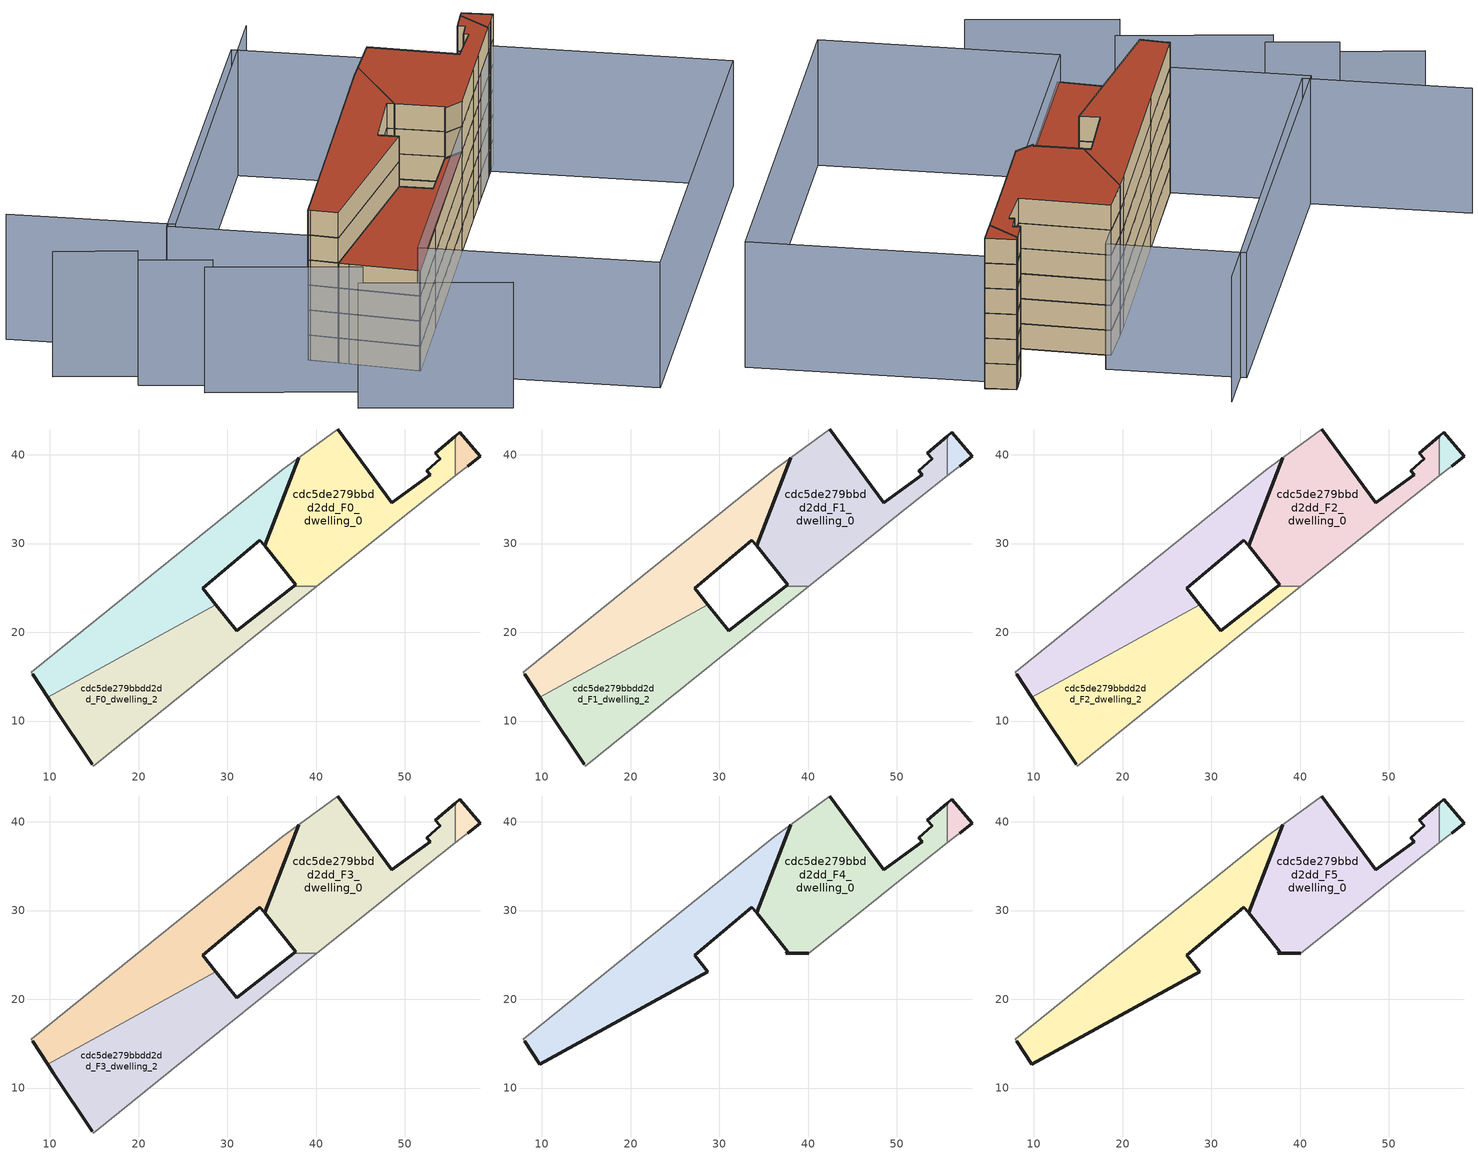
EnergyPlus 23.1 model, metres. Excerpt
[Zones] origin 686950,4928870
cdc5de279bbdd2dd_F0_dwelling_0
 floor ground (EU_floor_Construction): 49.72,32.88 55.69,37.62 55.69,42.11 53.46,40.19 54.03,39.56 52.47,38.19 52.85,37.76 48.55,34.6 42.44,42.91 38.04,39.66 34.21,29.74 37.71,25.35 37.47,25.17 40.08,25.17 46.77,30.53 z0
 wall outside (EU_wall_Construction): 37.47,25.17 37.71,25.35 34.21,29.74 38.04,39.66 / 42.44,42.91 48.55,34.6 52.85,37.76 52.47,38.19 54.03,39.56 53.46,40.19 55.69,42.11 z0:3
 wall adiabatic (EU_wall_Construction): 38.04,39.66 42.44,42.91 / 55.69,37.62 49.72,32.88 46.77,30.53 40.08,25.17 z0:3
 wall to cdc5de279bbdd2dd_F0_dwelling_2 (EU_wall_Construction): 40.08,25.17 37.47,25.17 z0:3
 wall to cdc5de279bbdd2dd_F0_circulation (EU_wall_Construction): 55.69,42.11 55.69,37.62 z0:3
cdc5de279bbdd2dd_F0_dwelling_1
 floor ground (EU_floor_Construction): 28.71,23.11 27.21,24.98 33.68,30.4 34.21,29.74 38.04,39.66 36.22,38.31 19.65,24.99 7.89,15.52 8.06,15.29 9.77,12.68 z0
 wall outside (EU_wall_Construction): 9.77,12.68 8.06,15.29 / 38.04,39.66 34.21,29.74 33.68,30.4 27.21,24.98 28.71,23.11 z0:3
 wall adiabatic (EU_wall_Construction): 8.06,15.29 7.89,15.52 19.65,24.99 36.22,38.31 38.04,39.66 z0:3
 wall to cdc5de279bbdd2dd_F0_dwelling_2 (EU_wall_Construction): 28.71,23.11 9.76,12.68 z0:3
cdc5de279bbdd2dd_F0_dwelling_2
 floor ground (EU_floor_Construction): 31.06,20.2 28.71,23.11 9.77,12.68 10.46,11.62 14.77,5.1 14.88,4.93 23.68,12 40.08,25.17 37.47,25.17 z0
 wall outside (EU_wall_Construction): 28.71,23.11 31.06,20.2 37.47,25.17 / 14.77,5.1 10.46,11.62 9.77,12.68 z0:3
 wall adiabatic (EU_wall_Construction): 40.08,25.17 23.68,12 14.88,4.93 14.77,5.1 z0:3
cdc5de279bbdd2dd_F0_circulation
 floor ground (EU_floor_Construction): 57.08,38.72 58.53,39.86 56.22,42.56 55.69,42.11 55.69,37.62 56.69,38.41 z0
 wall outside (EU_wall_Construction): 55.69,42.11 56.22,42.56 58.53,39.86 57.08,38.72 z0:3
 wall adiabatic (EU_wall_Construction): 57.08,38.72 56.69,38.41 55.69,37.62 z0:3
cdc5de279bbdd2dd_F1_dwelling_0
 floor to cdc5de279bbdd2dd_F0_dwelling_0 (EU_floor_Construction): 49.72,32.88 55.69,37.62 55.69,42.11 53.46,40.19 54.03,39.56 52.47,38.19 52.85,37.76 48.55,34.6 42.44,42.91 38.04,39.66 34.21,29.74 37.71,25.35 37.47,25.17 40.08,25.17 46.77,30.53 z3
 wall outside (EU_wall_Construction): 37.47,25.17 37.71,25.35 34.21,29.74 38.04,39.66 / 42.44,42.91 48.55,34.6 52.85,37.76 52.47,38.19 54.03,39.56 53.46,40.19 55.69,42.11 z3:6
 wall adiabatic (EU_wall_Construction): 38.04,39.66 42.44,42.91 / 55.69,37.62 49.72,32.88 46.77,30.53 40.08,25.17 z3:6
 wall to cdc5de279bbdd2dd_F1_dwelling_2 (EU_wall_Construction): 40.08,25.17 37.47,25.17 z3:6
 wall to cdc5de279bbdd2dd_F1_circulation (EU_wall_Construction): 55.69,42.11 55.69,37.62 z3:6
cdc5de279bbdd2dd_F1_dwelling_1
 floor to cdc5de279bbdd2dd_F0_dwelling_1 (EU_floor_Construction): 28.71,23.11 27.21,24.98 33.68,30.4 34.21,29.74 38.04,39.66 36.22,38.31 19.65,24.99 7.89,15.52 8.06,15.29 9.76,12.68 z3
 wall outside (EU_wall_Construction): 9.77,12.68 8.06,15.29 / 38.04,39.66 34.21,29.74 33.68,30.4 27.21,24.98 28.71,23.11 z3:6
 wall adiabatic (EU_wall_Construction): 8.06,15.29 7.89,15.52 19.65,24.99 36.22,38.31 38.04,39.66 z3:6
 wall to cdc5de279bbdd2dd_F1_dwelling_2 (EU_wall_Construction): 28.71,23.11 9.76,12.68 z3:6
cdc5de279bbdd2dd_F1_dwelling_2
 floor to cdc5de279bbdd2dd_F0_dwelling_2 (EU_floor_Construction): 31.06,20.2 28.71,23.11 9.76,12.68 10.46,11.62 14.77,5.1 14.88,4.93 23.68,12 40.08,25.17 37.47,25.17 z3
 wall outside (EU_wall_Construction): 28.71,23.11 31.06,20.2 37.47,25.17 / 14.77,5.1 10.46,11.62 9.77,12.68 z3:6
 wall adiabatic (EU_wall_Construction): 40.08,25.17 23.68,12 14.88,4.93 14.77,5.1 z3:6
cdc5de279bbdd2dd_F1_circulation
 floor to cdc5de279bbdd2dd_F0_circulation (EU_floor_Construction): 57.08,38.72 58.53,39.86 56.22,42.56 55.69,42.11 55.69,37.62 56.69,38.41 z3
 wall outside (EU_wall_Construction): 55.69,42.11 56.22,42.56 58.53,39.86 57.08,38.72 z3:6
 wall adiabatic (EU_wall_Construction): 57.08,38.72 56.69,38.41 55.69,37.62 z3:6
cdc5de279bbdd2dd_F2_dwelling_0
 floor to cdc5de279bbdd2dd_F1_dwelling_0 (EU_floor_Construction): 49.72,32.88 55.69,37.62 55.69,42.11 53.46,40.19 54.03,39.56 52.47,38.19 52.85,37.76 48.55,34.6 42.44,42.91 38.04,39.66 34.21,29.74 37.71,25.35 37.47,25.17 40.08,25.17 46.77,30.53 z6
 wall outside (EU_wall_Construction): 37.47,25.17 37.71,25.35 34.21,29.74 38.04,39.66 / 42.44,42.91 48.55,34.6 52.85,37.76 52.47,38.19 54.03,39.56 53.46,40.19 55.69,42.11 z6:9
 wall adiabatic (EU_wall_Construction): 38.04,39.66 42.44,42.91 / 55.69,37.62 49.72,32.88 46.77,30.53 40.08,25.17 z6:9
 wall to cdc5de279bbdd2dd_F2_dwelling_2 (EU_wall_Construction): 40.08,25.17 37.47,25.17 z6:9
 wall to cdc5de279bbdd2dd_F2_circulation (EU_wall_Construction): 55.69,42.11 55.69,37.62 z6:9
cdc5de279bbdd2dd_F2_dwelling_1
 floor to cdc5de279bbdd2dd_F1_dwelling_1 (EU_floor_Construction): 28.71,23.11 27.21,24.98 33.68,30.4 34.21,29.74 38.04,39.66 36.22,38.31 19.65,24.99 7.89,15.52 8.06,15.29 9.76,12.68 z6
 wall outside (EU_wall_Construction): 9.77,12.68 8.06,15.29 / 38.04,39.66 34.21,29.74 33.68,30.4 27.21,24.98 28.71,23.11 z6:9
 wall adiabatic (EU_wall_Construction): 8.06,15.29 7.89,15.52 19.65,24.99 36.22,38.31 38.04,39.66 z6:9
 wall to cdc5de279bbdd2dd_F2_dwelling_2 (EU_wall_Construction): 28.71,23.11 9.76,12.68 z6:9
cdc5de279bbdd2dd_F2_dwelling_2
 floor to cdc5de279bbdd2dd_F1_dwelling_2 (EU_floor_Construction): 31.06,20.2 28.71,23.11 9.76,12.68 10.46,11.62 14.77,5.1 14.88,4.93 23.68,12 40.08,25.17 37.47,25.17 z6
 wall outside (EU_wall_Construction): 28.71,23.11 31.06,20.2 37.47,25.17 / 14.77,5.1 10.46,11.62 9.77,12.68 z6:9
 wall adiabatic (EU_wall_Construction): 40.08,25.17 23.68,12 14.88,4.93 14.77,5.1 z6:9
cdc5de279bbdd2dd_F2_circulation
 floor to cdc5de279bbdd2dd_F1_circulation (EU_floor_Construction): 57.08,38.72 58.53,39.86 56.22,42.56 55.69,42.11 55.69,37.62 56.69,38.41 z6
 wall outside (EU_wall_Construction): 55.69,42.11 56.22,42.56 58.53,39.86 57.08,38.72 z6:9
 wall adiabatic (EU_wall_Construction): 57.08,38.72 56.69,38.41 55.69,37.62 z6:9
cdc5de279bbdd2dd_F3_dwelling_0
 floor to cdc5de279bbdd2dd_F2_dwelling_0 (EU_floor_Construction): 49.72,32.88 55.69,37.62 55.69,42.11 53.46,40.19 54.03,39.56 52.47,38.19 52.85,37.76 48.55,34.6 42.44,42.91 38.04,39.66 34.21,29.74 37.71,25.35 37.47,25.17 40.08,25.17 46.77,30.53 z9
 wall outside (EU_wall_Construction): 37.47,25.17 37.71,25.35 34.21,29.74 38.04,39.66 / 42.44,42.91 48.55,34.6 52.85,37.76 52.47,38.19 54.03,39.56 53.46,40.19 55.69,42.11 z9:12
 wall adiabatic (EU_wall_Construction): 38.04,39.66 42.44,42.91 / 55.69,37.62 49.72,32.88 46.77,30.53 40.08,25.17 z9:12
 wall to cdc5de279bbdd2dd_F3_dwelling_2 (EU_wall_Construction): 40.08,25.17 37.47,25.17 z9:12
 wall to cdc5de279bbdd2dd_F3_circulation (EU_wall_Construction): 55.69,42.11 55.69,37.62 z9:12
cdc5de279bbdd2dd_F3_dwelling_1
 floor to cdc5de279bbdd2dd_F2_dwelling_1 (EU_floor_Construction): 28.71,23.11 27.21,24.98 33.68,30.4 34.21,29.74 38.04,39.66 36.22,38.31 19.65,24.99 7.89,15.52 8.06,15.29 9.76,12.68 z9
 wall outside (EU_wall_Construction): 9.77,12.68 8.06,15.29 / 38.04,39.66 34.21,29.74 33.68,30.4 27.21,24.98 28.71,23.11 z9:12
 wall adiabatic (EU_wall_Construction): 8.06,15.29 7.89,15.52 19.65,24.99 36.22,38.31 38.04,39.66 z9:12
 wall to cdc5de279bbdd2dd_F3_dwelling_2 (EU_wall_Construction): 28.71,23.11 9.76,12.68 z9:12
cdc5de279bbdd2dd_F3_dwelling_2
 floor to cdc5de279bbdd2dd_F2_dwelling_2 (EU_floor_Construction): 31.06,20.2 28.71,23.11 9.76,12.68 10.46,11.62 14.77,5.1 14.88,4.93 23.68,12 40.08,25.17 37.47,25.17 z9
 wall outside (EU_wall_Construction): 28.71,23.11 31.06,20.2 37.47,25.17 / 14.77,5.1 10.46,11.62 9.77,12.68 z9:12
 wall adiabatic (EU_wall_Construction): 40.08,25.17 23.68,12 14.88,4.93 14.77,5.1 z9:12
 roof outside (EU_roof_Construction): 40.08,25.17 23.68,12 14.88,4.93 14.77,5.1 10.46,11.62 9.77,12.68 28.71,23.11 31.06,20.2 37.47,25.17 z12
cdc5de279bbdd2dd_F3_circulation
 floor to cdc5de279bbdd2dd_F2_circulation (EU_floor_Construction): 57.08,38.72 58.53,39.86 56.22,42.56 55.69,42.11 55.69,37.62 56.69,38.41 z9
 wall outside (EU_wall_Construction): 55.69,42.11 56.22,42.56 58.53,39.86 57.08,38.72 z9:12
 wall adiabatic (EU_wall_Construction): 57.08,38.72 56.69,38.41 55.69,37.62 z9:12
cdc5de279bbdd2dd_F4_dwelling_0
 floor to cdc5de279bbdd2dd_F3_dwelling_0 (EU_floor_Construction): 49.72,32.88 55.69,37.62 55.69,42.11 53.46,40.19 54.03,39.56 52.47,38.19 52.85,37.76 48.55,34.6 42.44,42.91 38.04,39.66 34.21,29.74 37.71,25.35 37.47,25.17 40.08,25.17 46.77,30.53 z12
 wall outside (EU_wall_Construction): 40.08,25.17 37.47,25.17 37.71,25.35 34.21,29.74 38.04,39.66 / 42.44,42.91 48.55,34.6 52.85,37.76 52.47,38.19 54.03,39.56 53.46,40.19 55.69,42.11 z12:15
 wall adiabatic (EU_wall_Construction): 38.04,39.66 42.44,42.91 / 55.69,37.62 49.72,32.88 46.77,30.53 40.08,25.17 z12:15
 wall to cdc5de279bbdd2dd_F4_circulation (EU_wall_Construction): 55.69,42.11 55.69,37.62 z12:15
cdc5de279bbdd2dd_F4_dwelling_1
 floor to cdc5de279bbdd2dd_F3_dwelling_1 (EU_floor_Construction): 28.71,23.11 27.21,24.98 33.68,30.4 34.21,29.74 38.04,39.66 36.22,38.31 19.65,24.99 7.89,15.52 8.06,15.29 9.76,12.68 z12
 wall outside (EU_wall_Construction): 38.04,39.66 34.21,29.74 33.68,30.4 27.21,24.98 28.71,23.11 9.77,12.68 8.06,15.29 z12:15
 wall adiabatic (EU_wall_Construction): 8.06,15.29 7.89,15.52 19.65,24.99 36.22,38.31 38.04,39.66 z12:15
cdc5de279bbdd2dd_F4_circulation
 floor to cdc5de279bbdd2dd_F3_circulation (EU_floor_Construction): 57.08,38.72 58.53,39.86 56.22,42.56 55.69,42.11 55.69,37.62 56.69,38.41 z12
 wall outside (EU_wall_Construction): 55.69,42.11 56.22,42.56 58.53,39.86 57.08,38.72 z12:15
 wall adiabatic (EU_wall_Construction): 57.08,38.72 56.69,38.41 55.69,37.62 z12:15
cdc5de279bbdd2dd_F5_dwelling_0
 floor to cdc5de279bbdd2dd_F4_dwelling_0 (EU_floor_Construction): 49.72,32.88 55.69,37.62 55.69,42.11 53.46,40.19 54.03,39.56 52.47,38.19 52.85,37.76 48.55,34.6 42.44,42.91 38.04,39.66 34.21,29.74 37.71,25.35 37.47,25.17 40.08,25.17 46.77,30.53 z15
 wall outside (EU_wall_Construction): 40.08,25.17 37.47,25.17 37.71,25.35 34.21,29.74 38.04,39.66 / 42.44,42.91 48.55,34.6 52.85,37.76 52.47,38.19 54.03,39.56 53.46,40.19 55.69,42.11 z15:18
 wall adiabatic (EU_wall_Construction): 38.04,39.66 42.44,42.91 / 55.69,37.62 49.72,32.88 46.77,30.53 40.08,25.17 z15:18
 wall to cdc5de279bbdd2dd_F5_circulation (EU_wall_Construction): 55.69,42.11 55.69,37.62 z15:18
 roof outside (EU_roof_Construction): 55.69,42.11 55.69,37.62 49.72,32.88 46.77,30.53 40.08,25.17 37.47,25.17 37.71,25.35 34.21,29.74 38.04,39.66 42.44,42.91 48.55,34.6 52.85,37.76 52.47,38.19 54.03,39.56 53.46,40.19 z18
cdc5de279bbdd2dd_F5_dwelling_1
 floor to cdc5de279bbdd2dd_F4_dwelling_1 (EU_floor_Construction): 28.71,23.11 27.21,24.98 33.68,30.4 34.21,29.74 38.04,39.66 36.22,38.31 19.65,24.99 7.89,15.52 8.06,15.29 9.76,12.68 z15
 wall outside (EU_wall_Construction): 38.04,39.66 34.21,29.74 33.68,30.4 27.21,24.98 28.71,23.11 9.77,12.68 8.06,15.29 z15:18
 wall adiabatic (EU_wall_Construction): 8.06,15.29 7.89,15.52 19.65,24.99 36.22,38.31 38.04,39.66 z15:18
 roof outside (EU_roof_Construction): 38.04,39.66 34.21,29.74 33.68,30.4 27.21,24.98 28.71,23.11 9.77,12.68 8.06,15.29 7.89,15.52 19.65,24.99 36.22,38.31 z18
cdc5de279bbdd2dd_F5_circulation
 floor to cdc5de279bbdd2dd_F4_circulation (EU_floor_Construction): 57.08,38.72 58.53,39.86 56.22,42.56 55.69,42.11 55.69,37.62 56.69,38.41 z15
 wall outside (EU_wall_Construction): 55.69,42.11 56.22,42.56 58.53,39.86 57.08,38.72 z15:18
 wall adiabatic (EU_wall_Construction): 57.08,38.72 56.69,38.41 55.69,37.62 z15:18
 roof outside (EU_roof_Construction): 56.22,42.56 58.53,39.86 57.08,38.72 56.69,38.41 55.69,37.62 55.69,42.11 z18
shading: 3.12,2.37 15.57,-9.06 / -6.26,16.93 6.52,5.28 / -10.21,23.35 -4.24,17.81 / -15.45,31.39 -8.57,25.18 / 41.26,60.93 -0.67,27.51 / -0.67,27.51 -12.36,42.17 / 14.34,4.82 57.08,38.72 / 57.08,38.72 73.71,17.76 / 73.71,17.76 30.97,-16.14 / 30.97,-16.14 14.34,4.82 / 45.33,45.13 7.89,15.52 / 7.89,15.52 -1.79,27.77 / -1.79,27.77 35.65,57.37 / 35.65,57.37 45.33,45.13 z0:15
[Building]
EU S2 Campaign: North Axis=0; Terrain=City; Solar Distribution=FullExterior
[Site:Location]
Bologna: Latitude=44.5; Longitude=11.25; Time Zone=1; Elevation=37
[SizingPeriod:WeatherFileDays]
AnnualSizingPeriod: Begin Month=1; Begin Day of Month=1; End Month=12; End Day of Month=31; Day of Week for Start Day=Monday; Use Weather File Daylight Saving Period=No; Use Weather File Rain and Snow Indicators=No
[MATERIAL]
EU_InternalMass_Material: Roughness=MediumRough; Thickness=0.1; Conductivity=1; Density=1800; Specific Heat=900; Thermal Absorptance=0.9; Solar Absorptance=0.7; Visible Absorptance=0.7
[MATERIAL:NOMASS] Roughness=MediumRough; Thermal Absorptance=0.9; Solar Absorptance=0.7; Visible Absorptance=0.7
Name | Thermal Resistance
EU_wall_NoMass | 0.905828
EU_roof_NoMass | 0.37593
EU_floor_NoMass | 0.67114
[CONSTRUCTION]
EU_wall_Construction: EU_wall_NoMass
EU_roof_Construction: EU_roof_NoMass
EU_floor_Construction: EU_floor_NoMass
EU_InternalMass_Construction: EU_InternalMass_Material
[ZONE] Type=1; Multiplier=1; Ceiling Height=autocalculate; Floor Area=autocalculate; Part of Total Floor Area=Yes
Name | Volume
cdc5de279bbdd2dd_F0_dwelling_0 | 527.577
cdc5de279bbdd2dd_F1_dwelling_0; cdc5de279bbdd2dd_F2_dwelling_0; cdc5de279bbdd2dd_F3_dwelling_0; cdc5de279bbdd2dd_F4_dwelling_0; cdc5de279bbdd2dd_F5_dwelling_0 | 527.576
cdc5de279bbdd2dd_F0_dwelling_1 | 528.781
cdc5de279bbdd2dd_F1_dwelling_1; cdc5de279bbdd2dd_F2_dwelling_1; cdc5de279bbdd2dd_F3_dwelling_1; cdc5de279bbdd2dd_F4_dwelling_1; cdc5de279bbdd2dd_F5_dwelling_1 | 528.78
cdc5de279bbdd2dd_F0_dwelling_2 | 530.052
cdc5de279bbdd2dd_F1_dwelling_2; cdc5de279bbdd2dd_F2_dwelling_2; cdc5de279bbdd2dd_F3_dwelling_2 | 530.054
cdc5de279bbdd2dd_F0_circulation | 22.7791
cdc5de279bbdd2dd_F1_circulation; cdc5de279bbdd2dd_F2_circulation; cdc5de279bbdd2dd_F3_circulation; cdc5de279bbdd2dd_F4_circulation; cdc5de279bbdd2dd_F5_circulation | 22.7805
[INTERNALMASS] Construction=EU_InternalMass_Construction
Name | Zone or ZoneList | Surface Area
cdc5de279bbdd2dd_F0_dwelling_0_EU_InternalMass | cdc5de279bbdd2dd_F0_dwelling_0 | 175.854
cdc5de279bbdd2dd_F0_dwelling_1_EU_InternalMass | cdc5de279bbdd2dd_F0_dwelling_1 | 176.267
cdc5de279bbdd2dd_F0_dwelling_2_EU_InternalMass | cdc5de279bbdd2dd_F0_dwelling_2 | 176.679
cdc5de279bbdd2dd_F1_dwelling_0_EU_InternalMass | cdc5de279bbdd2dd_F1_dwelling_0 | 175.854
cdc5de279bbdd2dd_F1_dwelling_1_EU_InternalMass | cdc5de279bbdd2dd_F1_dwelling_1 | 176.267
cdc5de279bbdd2dd_F1_dwelling_2_EU_InternalMass | cdc5de279bbdd2dd_F1_dwelling_2 | 176.679
cdc5de279bbdd2dd_F2_dwelling_0_EU_InternalMass | cdc5de279bbdd2dd_F2_dwelling_0 | 175.854
cdc5de279bbdd2dd_F2_dwelling_1_EU_InternalMass | cdc5de279bbdd2dd_F2_dwelling_1 | 176.267
cdc5de279bbdd2dd_F2_dwelling_2_EU_InternalMass | cdc5de279bbdd2dd_F2_dwelling_2 | 176.679
cdc5de279bbdd2dd_F3_dwelling_0_EU_InternalMass | cdc5de279bbdd2dd_F3_dwelling_0 | 175.854
cdc5de279bbdd2dd_F3_dwelling_1_EU_InternalMass | cdc5de279bbdd2dd_F3_dwelling_1 | 176.267
cdc5de279bbdd2dd_F3_dwelling_2_EU_InternalMass | cdc5de279bbdd2dd_F3_dwelling_2 | 176.679
cdc5de279bbdd2dd_F4_dwelling_0_EU_InternalMass | cdc5de279bbdd2dd_F4_dwelling_0 | 244.902
cdc5de279bbdd2dd_F4_dwelling_1_EU_InternalMass | cdc5de279bbdd2dd_F4_dwelling_1 | 244.902
cdc5de279bbdd2dd_F5_dwelling_0_EU_InternalMass | cdc5de279bbdd2dd_F5_dwelling_0 | 244.902
cdc5de279bbdd2dd_F5_dwelling_1_EU_InternalMass | cdc5de279bbdd2dd_F5_dwelling_1 | 244.902
[OTHEREQUIPMENT] Fuel Type=Electricity; Design Level Calculation Method=Watts/Area; Power per Zone Floor Area=1; Fraction Latent=0; Fraction Radiant=0; Fraction Lost=0; Carbon Dioxide Generation Rate=0; EndUse Subcategory=EU_Step8_InternalGains
Name | Zone or ZoneList or Space or SpaceList | Schedule
EU_Step8_InternalGain_cdc5de279bbdd2dd_F0_dwelling_0_f000 | cdc5de279bbdd2dd_F0_dwelling_0 | EU_Step8_GainSchedule_cdc5de279bbdd2dd_F0_dwelling_0_f000
EU_Step8_InternalGain_cdc5de279bbdd2dd_F0_dwelling_1_f000 | cdc5de279bbdd2dd_F0_dwelling_1 | EU_Step8_GainSchedule_cdc5de279bbdd2dd_F0_dwelling_1_f000
EU_Step8_InternalGain_cdc5de279bbdd2dd_F0_dwelling_2_f000 | cdc5de279bbdd2dd_F0_dwelling_2 | EU_Step8_GainSchedule_cdc5de279bbdd2dd_F0_dwelling_2_f000
EU_Step8_InternalGain_cdc5de279bbdd2dd_F1_dwelling_0_f000 | cdc5de279bbdd2dd_F1_dwelling_0 | EU_Step8_GainSchedule_cdc5de279bbdd2dd_F1_dwelling_0_f000
EU_Step8_InternalGain_cdc5de279bbdd2dd_F1_dwelling_1_f000 | cdc5de279bbdd2dd_F1_dwelling_1 | EU_Step8_GainSchedule_cdc5de279bbdd2dd_F1_dwelling_1_f000
EU_Step8_InternalGain_cdc5de279bbdd2dd_F1_dwelling_2_f000 | cdc5de279bbdd2dd_F1_dwelling_2 | EU_Step8_GainSchedule_cdc5de279bbdd2dd_F1_dwelling_2_f000
EU_Step8_InternalGain_cdc5de279bbdd2dd_F2_dwelling_0_f000 | cdc5de279bbdd2dd_F2_dwelling_0 | EU_Step8_GainSchedule_cdc5de279bbdd2dd_F2_dwelling_0_f000
EU_Step8_InternalGain_cdc5de279bbdd2dd_F2_dwelling_1_f000 | cdc5de279bbdd2dd_F2_dwelling_1 | EU_Step8_GainSchedule_cdc5de279bbdd2dd_F2_dwelling_1_f000
EU_Step8_InternalGain_cdc5de279bbdd2dd_F2_dwelling_2_f000 | cdc5de279bbdd2dd_F2_dwelling_2 | EU_Step8_GainSchedule_cdc5de279bbdd2dd_F2_dwelling_2_f000
EU_Step8_InternalGain_cdc5de279bbdd2dd_F3_dwelling_0_f000 | cdc5de279bbdd2dd_F3_dwelling_0 | EU_Step8_GainSchedule_cdc5de279bbdd2dd_F3_dwelling_0_f000
EU_Step8_InternalGain_cdc5de279bbdd2dd_F3_dwelling_1_f000 | cdc5de279bbdd2dd_F3_dwelling_1 | EU_Step8_GainSchedule_cdc5de279bbdd2dd_F3_dwelling_1_f000
EU_Step8_InternalGain_cdc5de279bbdd2dd_F3_dwelling_2_f000 | cdc5de279bbdd2dd_F3_dwelling_2 | EU_Step8_GainSchedule_cdc5de279bbdd2dd_F3_dwelling_2_f000
EU_Step8_InternalGain_cdc5de279bbdd2dd_F4_dwelling_0_f000 | cdc5de279bbdd2dd_F4_dwelling_0 | EU_Step8_GainSchedule_cdc5de279bbdd2dd_F4_dwelling_0_f000
EU_Step8_InternalGain_cdc5de279bbdd2dd_F4_dwelling_1_f000 | cdc5de279bbdd2dd_F4_dwelling_1 | EU_Step8_GainSchedule_cdc5de279bbdd2dd_F4_dwelling_1_f000
EU_Step8_InternalGain_cdc5de279bbdd2dd_F5_dwelling_0_f000 | cdc5de279bbdd2dd_F5_dwelling_0 | EU_Step8_GainSchedule_cdc5de279bbdd2dd_F5_dwelling_0_f000
EU_Step8_InternalGain_cdc5de279bbdd2dd_F5_dwelling_1_f000 | cdc5de279bbdd2dd_F5_dwelling_1 | EU_Step8_GainSchedule_cdc5de279bbdd2dd_F5_dwelling_1_f000
[ZONEINFILTRATION:DESIGNFLOWRATE] Schedule=EU_AlwaysOn; Design Flow Rate Calculation Method=Flow/Area; Flow Rate per Floor Area=0.0005; Constant Term Coefficient=1; Temperature Term Coefficient=0; Velocity Term Coefficient=0; Velocity Squared Term Coefficient=0
Name | Zone or ZoneList or Space or SpaceList
EU_Circulation_Infiltration_cdc5de279bbdd2dd_F0_circulation | cdc5de279bbdd2dd_F0_circulation
EU_Circulation_Infiltration_cdc5de279bbdd2dd_F1_circulation | cdc5de279bbdd2dd_F1_circulation
EU_Circulation_Infiltration_cdc5de279bbdd2dd_F2_circulation | cdc5de279bbdd2dd_F2_circulation
EU_Circulation_Infiltration_cdc5de279bbdd2dd_F3_circulation | cdc5de279bbdd2dd_F3_circulation
EU_Circulation_Infiltration_cdc5de279bbdd2dd_F4_circulation | cdc5de279bbdd2dd_F4_circulation
EU_Circulation_Infiltration_cdc5de279bbdd2dd_F5_circulation | cdc5de279bbdd2dd_F5_circulation
[ZONEVENTILATION:DESIGNFLOWRATE] Schedule=EU_AlwaysOn; Design Flow Rate Calculation Method=AirChanges/Hour; Air Changes per Hour=0.73129; Ventilation Type=Natural; Fan Pressure Rise=0; Fan Total Efficiency=1; Constant Term Coefficient=1; Temperature Term Coefficient=0; Velocity Term Coefficient=0; Velocity Squared Term Coefficient=0; Minimum Indoor Temperature=-100; Maximum Indoor Temperature=100; Delta Temperature=-100; Minimum Outdoor Temperature=-100; Maximum Outdoor Temperature=100; Maximum Wind Speed=40
Name | Zone or ZoneList or Space or SpaceList
EU_ConstantAir_cdc5de279bbdd2dd_F0_dwelling_0 | cdc5de279bbdd2dd_F0_dwelling_0
EU_ConstantAir_cdc5de279bbdd2dd_F0_dwelling_1 | cdc5de279bbdd2dd_F0_dwelling_1
EU_ConstantAir_cdc5de279bbdd2dd_F0_dwelling_2 | cdc5de279bbdd2dd_F0_dwelling_2
EU_ConstantAir_cdc5de279bbdd2dd_F1_dwelling_0 | cdc5de279bbdd2dd_F1_dwelling_0
EU_ConstantAir_cdc5de279bbdd2dd_F1_dwelling_1 | cdc5de279bbdd2dd_F1_dwelling_1
EU_ConstantAir_cdc5de279bbdd2dd_F1_dwelling_2 | cdc5de279bbdd2dd_F1_dwelling_2
EU_ConstantAir_cdc5de279bbdd2dd_F2_dwelling_0 | cdc5de279bbdd2dd_F2_dwelling_0
EU_ConstantAir_cdc5de279bbdd2dd_F2_dwelling_1 | cdc5de279bbdd2dd_F2_dwelling_1
EU_ConstantAir_cdc5de279bbdd2dd_F2_dwelling_2 | cdc5de279bbdd2dd_F2_dwelling_2
EU_ConstantAir_cdc5de279bbdd2dd_F3_dwelling_0 | cdc5de279bbdd2dd_F3_dwelling_0
EU_ConstantAir_cdc5de279bbdd2dd_F3_dwelling_1 | cdc5de279bbdd2dd_F3_dwelling_1
EU_ConstantAir_cdc5de279bbdd2dd_F3_dwelling_2 | cdc5de279bbdd2dd_F3_dwelling_2
EU_ConstantAir_cdc5de279bbdd2dd_F4_dwelling_0 | cdc5de279bbdd2dd_F4_dwelling_0
EU_ConstantAir_cdc5de279bbdd2dd_F4_dwelling_1 | cdc5de279bbdd2dd_F4_dwelling_1
EU_ConstantAir_cdc5de279bbdd2dd_F5_dwelling_0 | cdc5de279bbdd2dd_F5_dwelling_0
EU_ConstantAir_cdc5de279bbdd2dd_F5_dwelling_1 | cdc5de279bbdd2dd_F5_dwelling_1
[HVACTEMPLATE:THERMOSTAT] Constant Heating Setpoint=20; Constant Cooling Setpoint=50
EU_HeatOnly_cdc5de279bbdd2dd_F0_dwelling_0; EU_HeatOnly_cdc5de279bbdd2dd_F0_dwelling_1; EU_HeatOnly_cdc5de279bbdd2dd_F0_dwelling_2; EU_HeatOnly_cdc5de279bbdd2dd_F1_dwelling_0; EU_HeatOnly_cdc5de279bbdd2dd_F1_dwelling_1; EU_HeatOnly_cdc5de279bbdd2dd_F1_dwelling_2; EU_HeatOnly_cdc5de279bbdd2dd_F2_dwelling_0; EU_HeatOnly_cdc5de279bbdd2dd_F2_dwelling_1; EU_HeatOnly_cdc5de279bbdd2dd_F2_dwelling_2; EU_HeatOnly_cdc5de279bbdd2dd_F3_dwelling_0; EU_HeatOnly_cdc5de279bbdd2dd_F3_dwelling_1; EU_HeatOnly_cdc5de279bbdd2dd_F3_dwelling_2; EU_HeatOnly_cdc5de279bbdd2dd_F4_dwelling_0; EU_HeatOnly_cdc5de279bbdd2dd_F4_dwelling_1; EU_HeatOnly_cdc5de279bbdd2dd_F5_dwelling_0; EU_HeatOnly_cdc5de279bbdd2dd_F5_dwelling_1
[HVACTEMPLATE:ZONE:IDEALLOADSAIRSYSTEM] System Availability Schedule=EU_AlwaysOn; Maximum Heating Supply Air Temperature=50; Minimum Cooling Supply Air Temperature=13; Maximum Heating Supply Air Humidity Ratio=0.0156; Minimum Cooling Supply Air Humidity Ratio=0.0077; Heating Limit=NoLimit; Cooling Limit=NoLimit; Heating Availability Schedule=EU_AlwaysOn; Cooling Availability Schedule=EU_CoolingOff; Dehumidification Control Type=ConstantSensibleHeatRatio; Cooling Sensible Heat Ratio=0.7; Dehumidification Setpoint=60; Humidification Control Type=None; Humidification Setpoint=30; Outdoor Air Method=None; Outdoor Air Flow Rate per Person=0.00944; Outdoor Air Flow Rate per Zone Floor Area=0; Outdoor Air Flow Rate per Zone=0; Demand Controlled Ventilation Type=None; Outdoor Air Economizer Type=NoEconomizer; Heat Recovery Type=None; Sensible Heat Recovery Effectiveness=0.7; Latent Heat Recovery Effectiveness=0.65
Name | Template Thermostat
cdc5de279bbdd2dd_F0_dwelling_0 | EU_HeatOnly_cdc5de279bbdd2dd_F0_dwelling_0
cdc5de279bbdd2dd_F0_dwelling_1 | EU_HeatOnly_cdc5de279bbdd2dd_F0_dwelling_1
cdc5de279bbdd2dd_F0_dwelling_2 | EU_HeatOnly_cdc5de279bbdd2dd_F0_dwelling_2
cdc5de279bbdd2dd_F1_dwelling_0 | EU_HeatOnly_cdc5de279bbdd2dd_F1_dwelling_0
cdc5de279bbdd2dd_F1_dwelling_1 | EU_HeatOnly_cdc5de279bbdd2dd_F1_dwelling_1
cdc5de279bbdd2dd_F1_dwelling_2 | EU_HeatOnly_cdc5de279bbdd2dd_F1_dwelling_2
cdc5de279bbdd2dd_F2_dwelling_0 | EU_HeatOnly_cdc5de279bbdd2dd_F2_dwelling_0
cdc5de279bbdd2dd_F2_dwelling_1 | EU_HeatOnly_cdc5de279bbdd2dd_F2_dwelling_1
cdc5de279bbdd2dd_F2_dwelling_2 | EU_HeatOnly_cdc5de279bbdd2dd_F2_dwelling_2
cdc5de279bbdd2dd_F3_dwelling_0 | EU_HeatOnly_cdc5de279bbdd2dd_F3_dwelling_0
cdc5de279bbdd2dd_F3_dwelling_1 | EU_HeatOnly_cdc5de279bbdd2dd_F3_dwelling_1
cdc5de279bbdd2dd_F3_dwelling_2 | EU_HeatOnly_cdc5de279bbdd2dd_F3_dwelling_2
cdc5de279bbdd2dd_F4_dwelling_0 | EU_HeatOnly_cdc5de279bbdd2dd_F4_dwelling_0
cdc5de279bbdd2dd_F4_dwelling_1 | EU_HeatOnly_cdc5de279bbdd2dd_F4_dwelling_1
cdc5de279bbdd2dd_F5_dwelling_0 | EU_HeatOnly_cdc5de279bbdd2dd_F5_dwelling_0
cdc5de279bbdd2dd_F5_dwelling_1 | EU_HeatOnly_cdc5de279bbdd2dd_F5_dwelling_1
[SIZING:ZONE] Zone Cooling Design Supply Air Temperature Input Method=SupplyAirTemperature; Zone Cooling Design Supply Air Temperature=13; Zone Heating Design Supply Air Temperature Input Method=SupplyAirTemperature; Zone Heating Design Supply Air Temperature=50; Zone Cooling Design Supply Air Humidity Ratio=0.008; Zone Heating Design Supply Air Humidity Ratio=0.008; Cooling Design Air Flow Method=DesignDay; Cooling Design Air Flow Rate=0; Cooling Minimum Air Flow per Zone Floor Area=0.000762; Cooling Minimum Air Flow=0; Cooling Minimum Air Flow Fraction=0.2; Heating Design Air Flow Method=DesignDay; Heating Design Air Flow Rate=0; Heating Maximum Air Flow per Zone Floor Area=0.002032; Heating Maximum Air Flow=0.141576; Heating Maximum Air Flow Fraction=0.3; Account for Dedicated Outdoor Air System=No; Dedicated Outdoor Air System Control Strategy=NeutralSupplyAir; Dedicated Outdoor Air Low Setpoint Temperature for Design=autosize; Dedicated Outdoor Air High Setpoint Temperature for Design=autosize; Zone Load Sizing Method=Sensible Load Only No Latent Load; Zone Latent Cooling Design Supply Air Humidity Ratio Input Method=HumidityRatioDifference; Zone Cooling Design Supply Air Humidity Ratio Difference=0.005; Zone Latent Heating Design Supply Air Humidity Ratio Input Method=HumidityRatioDifference; Zone Humidification Design Supply Air Humidity Ratio Difference=0.005
cdc5de279bbdd2dd_F0_dwelling_0; cdc5de279bbdd2dd_F0_dwelling_1; cdc5de279bbdd2dd_F0_dwelling_2; cdc5de279bbdd2dd_F1_dwelling_0; cdc5de279bbdd2dd_F1_dwelling_1; cdc5de279bbdd2dd_F1_dwelling_2; cdc5de279bbdd2dd_F2_dwelling_0; cdc5de279bbdd2dd_F2_dwelling_1; cdc5de279bbdd2dd_F2_dwelling_2; cdc5de279bbdd2dd_F3_dwelling_0; cdc5de279bbdd2dd_F3_dwelling_1; cdc5de279bbdd2dd_F3_dwelling_2; cdc5de279bbdd2dd_F4_dwelling_0; cdc5de279bbdd2dd_F4_dwelling_1; cdc5de279bbdd2dd_F5_dwelling_0; cdc5de279bbdd2dd_F5_dwelling_1
[SCHEDULE:CONSTANT]
Name | Hourly Value
EU_AlwaysOn | 1
EU_CoolingOff | 0
[SCHEDULE:FILE] Column Number=1; Rows to Skip at Top=0; Number of Hours of Data=8760; Column Separator=Comma; Interpolate to Timestep=No; Minutes per Item=60; Adjust Schedule for Daylight Savings=Yes
Name | File
EU_Step8_GainSchedule_cdc5de279bbdd2dd_F0_dwelling_0_f000 | ../../schedules/cdc5de279bbdd2dd/cdc5de279bbdd2dd_F0_dwelling_0_f000_gain.csv
EU_Step8_GainSchedule_cdc5de279bbdd2dd_F0_dwelling_1_f000 | ../../schedules/cdc5de279bbdd2dd/cdc5de279bbdd2dd_F0_dwelling_1_f000_gain.csv
EU_Step8_GainSchedule_cdc5de279bbdd2dd_F0_dwelling_2_f000 | ../../schedules/cdc5de279bbdd2dd/cdc5de279bbdd2dd_F0_dwelling_2_f000_gain.csv
EU_Step8_GainSchedule_cdc5de279bbdd2dd_F1_dwelling_0_f000 | ../../schedules/cdc5de279bbdd2dd/cdc5de279bbdd2dd_F1_dwelling_0_f000_gain.csv
EU_Step8_GainSchedule_cdc5de279bbdd2dd_F1_dwelling_1_f000 | ../../schedules/cdc5de279bbdd2dd/cdc5de279bbdd2dd_F1_dwelling_1_f000_gain.csv
EU_Step8_GainSchedule_cdc5de279bbdd2dd_F1_dwelling_2_f000 | ../../schedules/cdc5de279bbdd2dd/cdc5de279bbdd2dd_F1_dwelling_2_f000_gain.csv
EU_Step8_GainSchedule_cdc5de279bbdd2dd_F2_dwelling_0_f000 | ../../schedules/cdc5de279bbdd2dd/cdc5de279bbdd2dd_F2_dwelling_0_f000_gain.csv
EU_Step8_GainSchedule_cdc5de279bbdd2dd_F2_dwelling_1_f000 | ../../schedules/cdc5de279bbdd2dd/cdc5de279bbdd2dd_F2_dwelling_1_f000_gain.csv
EU_Step8_GainSchedule_cdc5de279bbdd2dd_F2_dwelling_2_f000 | ../../schedules/cdc5de279bbdd2dd/cdc5de279bbdd2dd_F2_dwelling_2_f000_gain.csv
EU_Step8_GainSchedule_cdc5de279bbdd2dd_F3_dwelling_0_f000 | ../../schedules/cdc5de279bbdd2dd/cdc5de279bbdd2dd_F3_dwelling_0_f000_gain.csv
EU_Step8_GainSchedule_cdc5de279bbdd2dd_F3_dwelling_1_f000 | ../../schedules/cdc5de279bbdd2dd/cdc5de279bbdd2dd_F3_dwelling_1_f000_gain.csv
EU_Step8_GainSchedule_cdc5de279bbdd2dd_F3_dwelling_2_f000 | ../../schedules/cdc5de279bbdd2dd/cdc5de279bbdd2dd_F3_dwelling_2_f000_gain.csv
EU_Step8_GainSchedule_cdc5de279bbdd2dd_F4_dwelling_0_f000 | ../../schedules/cdc5de279bbdd2dd/cdc5de279bbdd2dd_F4_dwelling_0_f000_gain.csv
EU_Step8_GainSchedule_cdc5de279bbdd2dd_F4_dwelling_1_f000 | ../../schedules/cdc5de279bbdd2dd/cdc5de279bbdd2dd_F4_dwelling_1_f000_gain.csv
EU_Step8_GainSchedule_cdc5de279bbdd2dd_F5_dwelling_0_f000 | ../../schedules/cdc5de279bbdd2dd/cdc5de279bbdd2dd_F5_dwelling_0_f000_gain.csv
EU_Step8_GainSchedule_cdc5de279bbdd2dd_F5_dwelling_1_f000 | ../../schedules/cdc5de279bbdd2dd/cdc5de279bbdd2dd_F5_dwelling_1_f000_gain.csv
